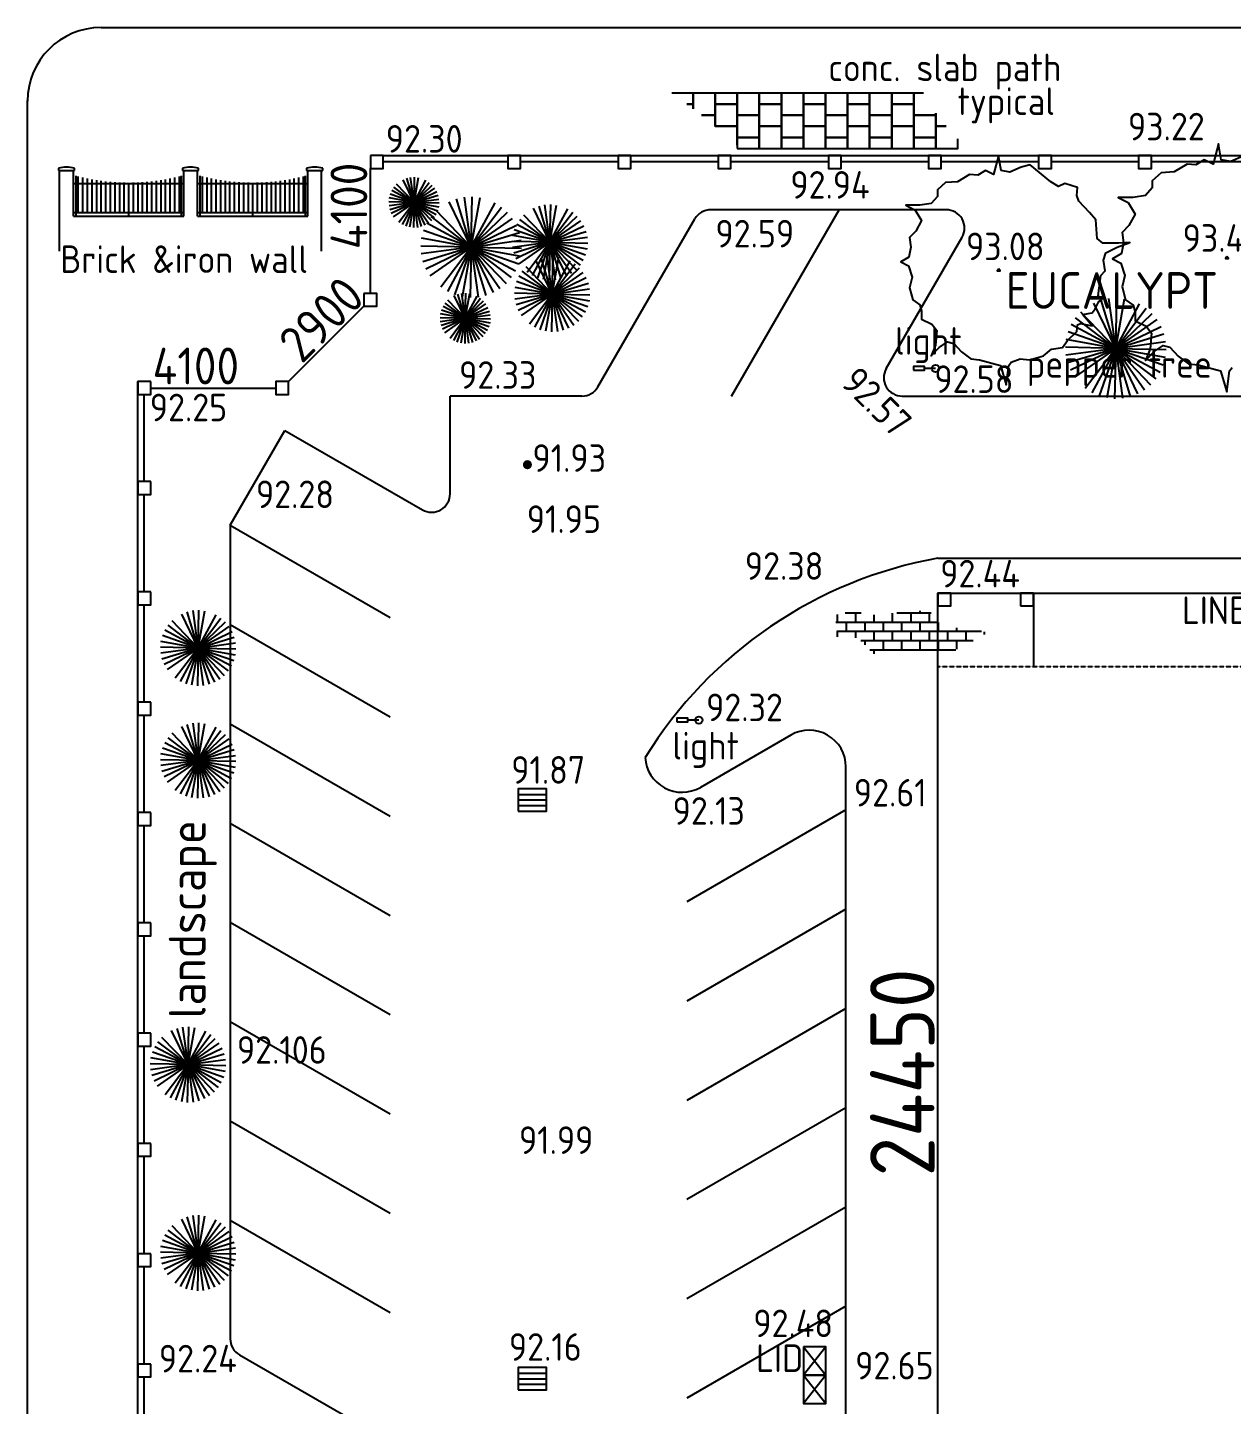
# Model space of a CAD drawing. Extents: x -406070 to -21769, y -87485 to 68103.
# Drawn here: x -398529 to -365784, y 21721 to 59172 of the extents above; entities that cross this region are included whole.
import ezdxf

# ---------------------------------------------------------------- set-up
doc = ezdxf.new("R2010")
doc.units = 0
doc.header["$MEASUREMENT"] = 0
doc.linetypes.add('HIDDEN', pattern=[9.525, 6.35, -3.175])
doc.layers.get('0').update_dxf_attribs({"linetype": 'CONTINUOUS'})
for name, color, linetype in [('CONSTRUCTION', 7, 'CONTINUOUS'), ('FIXTURES', 11, 'CONTINUOUS'), ('HATCH', 11, 'CONTINUOUS'), ('MVIEW', 7, 'CONTINUOUS'), ('SITE', 7, 'CONTINUOUS'), ('SPOTHEIGHTS', 7, 'CONTINUOUS'), ('TEXT', 2, 'CONTINUOUS'), ('WALLS', 2, 'CONTINUOUS')]:
    doc.layers.add(name, color=color, linetype=linetype)
doc.styles.add('NOTES', font='isocp3.shx')

# ---------------------------------------------------------------- blocks, each defined once
blk = doc.blocks.new('STORMGRATE')
at = {"layer": 'FIXTURES'}
for p, q in [((-770, -155), (0, -155)), ((-770, -305), (0, -305)), ((-770, -455), (0, -455))]:
    blk.add_line(p, q, dxfattribs=at)
blk.add_lwpolyline([(-770, -610), (0, -610), (0, 0), (-770, 0)], close=True, dxfattribs=at)
blk = doc.blocks.new('BRICKWALL')
at = {"layer": 'FIXTURES', "color": 11}
for p, q in [((350, 1636), (350, 756)), ((400, 1623), (400, 836)), ((500, 1599), (500, 836)), ((600, 1578), (600, 836)), ((700, 1558), (700, 836)), ((800, 1541), (800, 836)), ((900, 1527), (900, 836)), ((1000, 1514), (1000, 836)), ((1100, 1504), (1100, 836)), ((1900, 1504), (1900, 836)), ((2000, 1514), (2000, 836)), ((2100, 1527), (2100, 836)), ((2200, 1541), (2200, 836)), ((2300, 1558), (2300, 836)), ((2400, 1578), (2400, 836)), ((2500, 1599), (2500, 836)), ((2600, 1623), (2600, 836)), ((2650, 756), (2650, 1636)), ((3050, 1636), (3050, 756)), ((3100, 1623), (3100, 836)), ((3200, 1599), (3200, 836)), ((3300, 1578), (3300, 836)), ((3400, 1558), (3400, 836)), ((3500, 1541), (3500, 836)), ((3600, 1527), (3600, 836)), ((3700, 1514), (3700, 836)), ((3800, 1504), (3800, 836)), ((4600, 1504), (4600, 836)), ((4700, 1514), (4700, 836)), ((4800, 1527), (4800, 836)), ((4900, 1541), (4900, 836)), ((5000, 1558), (5000, 836)), ((5100, 1578), (5100, 836)), ((5200, 1599), (5200, 836)), ((5300, 1623), (5300, 836)), ((5350, 756), (5350, 1636)), ((303, 1468), (2697, 1468)), ((1200, 1496), (1200, 836)), ((1300, 1491), (1300, 836)), ((1400, 1488), (1400, 836)), ((1500, 1486), (1500, 756)), ((1600, 1488), (1600, 836)), ((1700, 1491), (1700, 836)), ((1800, 1496), (1800, 836)), ((3003, 1468), (5397, 1468)), ((3900, 1496), (3900, 836)), ((4000, 1491), (4000, 836)), ((4100, 1488), (4100, 836)), ((4200, 1486), (4200, 756)), ((4300, 1488), (4300, 836)), ((4400, 1491), (4400, 836)), ((4500, 1496), (4500, 836)), ((303, 836), (2697, 836)), ((3003, 836), (5397, 836))]:
    blk.add_line(p, q, dxfattribs=at)
at = {"layer": 'TEXT'}
for p, q in [((-25, 1800), (-25, 1750)), ((325, 1750), (325, 1800)), ((2675, 1800), (2675, 1750)), ((3025, 1750), (3025, 1800)), ((5375, 1800), (5375, 1750)), ((5725, 1750), (5725, 1800)), ((-25, 1750), (325, 1750)), ((0, 0), (0, 1750)), ((300, 756), (300, 1750)), ((2675, 1750), (3025, 1750)), ((2700, 756), (2700, 1750)), ((3000, 756), (3000, 1750)), ((5375, 1750), (5725, 1750)), ((5400, 756), (5400, 1750)), ((5700, 0), (5700, 1750)), ((300, 756), (2700, 756)), ((3000, 756), (5400, 756))]:
    blk.add_line(p, q, dxfattribs=at)
for centre in [(150, 1200), (2850, 1200), (5550, 1200)]:
    blk.add_arc(centre, 625, 73.7398, 106.2602, dxfattribs=at)

msp = doc.modelspace()

# ---------------------------------------------------------------- hatches: boundary and pattern name
at = {"layer": 'CONSTRUCTION'}
msp.add_hatch(color=256, dxfattribs=at).paths.add_polyline_path([(-385056.3, 47281.3, 1), (-384808.4, 47281.3, 1)])
at = {"layer": 'HATCH'}
h = msp.add_hatch(dxfattribs=at)
h.set_pattern_fill('BRICK', color=256, scale=1000, style=0)
h.paths.add_polyline_path([(-374130.2, 42217.8), (-373340.6, 42217.8), (-372393, 42722.8), (-373688, 42912.1), (-374003.9, 43322.4), (-375551.5, 43196.1), (-376088.5, 43290.8), (-376562.2, 43196.1), (-376499.1, 42596.5), (-375930.5, 42565), (-375425.2, 42060), (-375014.6, 42249.4)])

# ---------------------------------------------------------------- linework, layer by layer
for points in [[(-365906.6, 52946.8), (-365949.5, 52891.8), (-365863.7, 52891.8)], [(-372113.3, 52611.3), (-372156.2, 52556.3), (-372070.4, 52556.3)]]:
    msp.add_lwpolyline(points, close=True)
at = {"layer": 'CONSTRUCTION', "color": 6}
for p, q in [((-388864.5, 55690.8), (-223276.6, 55690.8)), ((-395528.6, -85710.2), (-395528.6, 49539.8))]:
    msp.add_line(p, q, dxfattribs=at)
at = {"layer": 'CONSTRUCTION'}
for p, q in [((-385467.7, 55515.8), (-388851.7, 55515.8)), ((-382467.7, 55515.8), (-385117.7, 55515.8)), ((-379747.7, 55515.8), (-382117.7, 55515.8)), ((-376747.7, 55515.8), (-379397.7, 55515.8)), ((-374027.7, 55515.8), (-376397.7, 55515.8)), ((-371027.7, 55515.8), (-373677.7, 55515.8)), ((-368307.7, 55515.8), (-370677.7, 55515.8)), ((-365307.7, 55515.8), (-367957.7, 55515.8)), ((-383016.9, 49396.4), (-380378.8, 53965.8)), ((-373544, 54215.8), (-379945.8, 54215.8)), ((-379379.7, 49146.4), (-376452.9, 54215.8)), ((-375171.7, 49896.4), (-373111, 53465.8)), ((-391428.6, 49539.8), (-389378, 51590.4)), ((-395353.6, 46819.8), (-395353.6, 49189.8)), ((-383449.9, 49146.4), (-387037.8, 49146.4)), ((-387037.8, 46493.1), (-387037.8, 49146.4)), ((-393016.3, 45634.2), (-391527.3, 48213.2)), ((-391527.3, 48213.2), (-387787.8, 46054.2)), ((-395353.6, 43819.8), (-395353.6, 46469.8)), ((-393016.3, 45634.2), (-393016.3, 23505.2)), ((-373768.6, 44739.8), (-331651.3, 44739.8)), ((-395353.6, 40819.8), (-395353.6, 43469.8)), ((-395353.6, 37819.8), (-395353.6, 40469.8)), ((-377768.6, 39925.7), (-380229.4, 38505)), ((-376268.6, 18475.9), (-376268.6, 39059.7)), ((-395353.6, 34819.8), (-395353.6, 37469.8)), ((-395353.6, 31819.8), (-395353.6, 34469.8)), ((-395353.6, 28819.8), (-395353.6, 31469.8)), ((-395353.6, 25819.8), (-395353.6, 28469.8)), ((-395353.6, 22819.8), (-395353.6, 25469.8)), ((-395353.6, 19819.8), (-395353.6, 22469.8))]:
    msp.add_line(p, q, dxfattribs=at)
at = {"layer": 'CONSTRUCTION', "color": 1}
msp.add_line((-371169.6, 43789.8), (-336108.6, 43789.8), dxfattribs=at)
at = {"layer": 'CONSTRUCTION'}
for points in [[(-389201.7, 55690.8), (-389201.7, 55340.8), (-388851.7, 55340.8), (-388851.7, 55690.8)], [(-385467.7, 55690.8), (-385467.7, 55340.8), (-385117.7, 55340.8), (-385117.7, 55690.8)], [(-382467.7, 55690.8), (-382467.7, 55340.8), (-382117.7, 55340.8), (-382117.7, 55690.8)], [(-379747.7, 55690.8), (-379747.7, 55340.8), (-379397.7, 55340.8), (-379397.7, 55690.8)], [(-376747.7, 55690.8), (-376747.7, 55340.8), (-376397.7, 55340.8), (-376397.7, 55690.8)], [(-374027.7, 55690.8), (-374027.7, 55340.8), (-373677.7, 55340.8), (-373677.7, 55690.8)], [(-371027.7, 55690.8), (-371027.7, 55340.8), (-370677.7, 55340.8), (-370677.7, 55690.8)], [(-368307.7, 55690.8), (-368307.7, 55340.8), (-367957.7, 55340.8), (-367957.7, 55690.8)], [(-389378, 51940.4), (-389378, 51590.4), (-389028, 51590.4), (-389028, 51940.4)], [(-395178.6, 49539.8), (-395528.6, 49539.8), (-395528.6, 49189.8), (-395178.6, 49189.8)], [(-391428.6, 49539.8), (-391778.6, 49539.8), (-391778.6, 49189.8), (-391428.6, 49189.8)], [(-395178.6, 46819.8), (-395528.6, 46819.8), (-395528.6, 46469.8), (-395178.6, 46469.8)], [(-395178.6, 43819.8), (-395528.6, 43819.8), (-395528.6, 43469.8), (-395178.6, 43469.8)], [(-395178.6, 40819.8), (-395528.6, 40819.8), (-395528.6, 40469.8), (-395178.6, 40469.8)], [(-395178.6, 37819.8), (-395528.6, 37819.8), (-395528.6, 37469.8), (-395178.6, 37469.8)], [(-395178.6, 34819.8), (-395528.6, 34819.8), (-395528.6, 34469.8), (-395178.6, 34469.8)], [(-395178.6, 31819.8), (-395528.6, 31819.8), (-395528.6, 31469.8), (-395178.6, 31469.8)], [(-395178.6, 28819.8), (-395528.6, 28819.8), (-395528.6, 28469.8), (-395178.6, 28469.8)], [(-395178.6, 25819.8), (-395528.6, 25819.8), (-395528.6, 25469.8), (-395178.6, 25469.8)], [(-395178.6, 22819.8), (-395528.6, 22819.8), (-395528.6, 22469.8), (-395178.6, 22469.8)]]:
    msp.add_lwpolyline(points, close=True, dxfattribs=at)
for centre, radius, start, end in [((-379945.8, 53715.8), 500, 90, 150), ((-373544, 53715.8), 500, 330, 90), ((-374738.7, 49646.4), 500, 150, 270), ((-383449.9, 49646.4), 500, 270, 330), ((-387537.8, 46487.2), 500, 240, 0.67197), ((-371670.9, 33104.9), 11822.5, 100.22035, 148.28653), ((-377268.6, 39059.7), 1000, 0, 120), ((-380729.4, 39371), 1000, 182.94494, 300), ((-392516.3, 23505.2), 500, 180, 240)]:
    msp.add_arc(centre, radius, start, end, dxfattribs=at)
at = {"layer": 'FIXTURES'}
for p, q in [((-376814.4, 23290.2), (-377424.4, 22520.2)), ((-377424.4, 23290.2), (-376814.4, 22520.2)), ((-377424.4, 22520.2), (-376814.4, 21750.2)), ((-376814.4, 22520.2), (-377424.4, 21750.2))]:
    msp.add_line(p, q, dxfattribs=at)
msp.add_lwpolyline([(-365465.8, 55673.1), (-365800.5, 55530), (-366060.9, 55577.7), (-366135.2, 56006.8), (-366284, 55458.5), (-366525.7, 55577.7), (-366748.9, 55434.7), (-366990.7, 55458.5), (-367344, 55244), (-367697.3, 55220.1), (-367939.1, 55005.5), (-367939.1, 54814.8), (-368125, 54600.3), (-368459.7, 54552.6), (-368868.8, 54552.6), (-368589.9, 54409.5), (-368403.9, 54099.6), (-368571.3, 53789.7), (-368757.3, 53598.9), (-368720.1, 53312.9), (-368775.9, 53026.8), (-369017.6, 52883.8), (-368794.5, 52764.5), (-368682.9, 52430.8), (-368757.3, 52120.9), (-368664.3, 51763.3), (-368459.7, 51620.2), (-368403.9, 51429.5), (-368403.9, 51191.1), (-368106.4, 51048), (-367957.6, 50857.3), (-367994.8, 50428.2), (-368125, 50118.3), (-367883.2, 50356.7), (-367641.5, 50523.6), (-367455.6, 50475.9), (-367232.4, 50237.5), (-366953.5, 50022.9), (-366693.1, 49999.1), (-366079.4, 49832.2), (-365912.1, 49260), (-365837.7, 49832.2), (-365763.3, 49927.6)], dxfattribs=at)
for points in [[(-372117.3, 55680.8), (-372254.7, 55174.7), (-372477.8, 55284.7), (-372683.8, 55152.7), (-372907, 55174.7), (-373233.1, 54976.6), (-373559.2, 54954.6), (-373782.4, 54756.5), (-373782.4, 54580.5), (-373954, 54382.5), (-374263, 54338.4), (-374640.6, 54338.4), (-374383.2, 54206.4), (-374211.5, 53920.3), (-374366, 53634.2), (-374537.7, 53458.2), (-374503.3, 53194.1), (-374554.8, 52930), (-374778, 52798), (-374572, 52687.9), (-374469, 52379.9), (-374537.7, 52093.8), (-374451.8, 51763.7), (-374263, 51631.7), (-374211.5, 51455.6), (-374211.5, 51235.6), (-373936.9, 51103.5), (-373799.5, 50927.4), (-373833.9, 50531.4), (-373954, 50245.2), (-373730.9, 50465.3), (-373507.7, 50619.4), (-373336.1, 50575.4), (-373130.1, 50355.3), (-372872.6, 50157.2), (-372632.3, 50135.2), (-372065.8, 49981.2), (-371911.3, 49453), (-371842.7, 49981.2), (-371774, 50069.2), (-371533.7, 50157.2), (-371276.2, 50135.2), (-370898.6, 50245.2), (-370675.4, 50421.3), (-370383.6, 50465.3), (-370246.3, 50663.4), (-369988.8, 50905.4), (-369971.7, 51081.5), (-369885.8, 51125.5), (-369576.8, 51059.5), (-369834.3, 51367.6), (-369576.8, 51411.6), (-369491, 51521.6), (-369388, 51719.7), (-369319.3, 51763.7), (-369405.2, 51873.7), (-369336.5, 52423.9), (-369216.4, 52555.9), (-369267.9, 52842), (-369199.2, 53040.1), (-368890.2, 53194.1), (-368546.9, 53326.1), (-368855.9, 53304.1), (-369285, 53304.1), (-369439.5, 53436.2), (-369473.8, 53942.3), (-369645.5, 54140.4), (-369937.3, 54448.5), (-369988.8, 54602.5), (-369971.7, 54822.6), (-370315, 54932.6), (-370486.6, 54844.6), (-370692.6, 54976.6), (-371259.1, 55438.7), (-371499.4, 55372.7), (-371808.3, 55240.7), (-372048.7, 55284.7)], [(-377424.4, 23290.2), (-377424.4, 22520.2), (-376814.4, 22520.2), (-376814.4, 23290.2)], [(-377424.4, 22520.2), (-377424.4, 21750.2), (-376814.4, 21750.2), (-376814.4, 22520.2)]]:
    msp.add_lwpolyline(points, close=True, dxfattribs=at)
at = {"layer": 'MVIEW'}
for p, q in [((-389203, 51940.4), (-389201.7, 55340.8)), ((-373831.1, 49900.4), (-374131.1, 49900.4)), ((-395178.6, 49364.8), (-391778.6, 49364.8)), ((-374738.7, 49146.4), (-363641.3, 49146.4)), ((-393016.3, 45634.2), (-388666.8, 43123)), ((-393016.3, 42934.2), (-388666.8, 40423)), ((-393016.3, 40234.2), (-388666.8, 37723)), ((-380268.6, 40335.8), (-380568.6, 40335.8)), ((-376268.6, 37890.9), (-380598.7, 35390.9)), ((-393016.3, 37534.2), (-388666.8, 35023)), ((-393016.3, 34834.2), (-388666.8, 32323)), ((-376268.6, 35190.9), (-380598.7, 32690.9)), ((-376268.6, 32490.9), (-380598.7, 29990.9)), ((-393016.3, 32134.2), (-388666.8, 29623)), ((-376268.6, 29790.9), (-380598.7, 27290.9)), ((-393016.3, 29434.2), (-388666.8, 26923)), ((-376268.6, 27090.9), (-380598.7, 24590.9)), ((-393016.3, 26734.2), (-388666.8, 24223)), ((-376268.6, 24390.9), (-380598.7, 21890.9)), ((-392766.3, 23072.1), (-388989.8, 20891.8))]:
    msp.add_line(p, q, dxfattribs=at)
for points in [[(-374431.1, 49850.4), (-374131.1, 49850.4), (-374131.1, 49950.4), (-374431.1, 49950.4)], [(-373768.6, 43439.8), (-373418.6, 43439.8), (-373418.6, 43789.8), (-373768.6, 43789.8)], [(-371519.6, 43439.8), (-371169.6, 43439.8), (-371169.6, 43789.8), (-371519.6, 43789.8)], [(-380868.6, 40285.8), (-380568.6, 40285.8), (-380568.6, 40385.8), (-380868.6, 40385.8)]]:
    msp.add_lwpolyline(points, close=True, dxfattribs=at)
for centre in [(-373831.1, 49900.4), (-380268.6, 40335.8)]:
    msp.add_circle(centre, 100, dxfattribs=at)
at = {"layer": 'SITE', "color": 11}
for p, q in [((-388017.3, 54414.3), (-388215.2, 55070.2)), ((-388017.3, 54414.3), (-388110.2, 55093)), ((-388017.3, 54414.3), (-388002.9, 55099.2)), ((-388017.3, 54414.3), (-387895.9, 55088.5)), ((-388017.3, 54414.3), (-388621, 54738.1)), ((-388017.3, 54414.3), (-388562.9, 54828.6)), ((-388017.3, 54414.3), (-388491.4, 54908.8)), ((-388017.3, 54414.3), (-388315.4, 55031.1)), ((-388017.3, 54414.3), (-387693.5, 55018)), ((-388017.3, 54414.3), (-387603.1, 54959.9)), ((-388017.3, 54414.3), (-387522.8, 54888.4)), ((-388017.3, 54414.3), (-387454.8, 54805.2)), ((-388017.3, 54414.3), (-387400.5, 54712.4)), ((-388017.3, 54414.3), (-388702.2, 54428.8)), ((-388017.3, 54414.3), (-388696, 54321.5)), ((-388017.3, 54414.3), (-388691.5, 54535.7)), ((-388017.3, 54414.3), (-388673.1, 54216.4)), ((-388017.3, 54414.3), (-388664.2, 54639.7)), ((-388017.3, 54414.3), (-388634.1, 54116.3)), ((-388017.3, 54414.3), (-388579.9, 54023.5)), ((-388017.3, 54414.3), (-388431.6, 53868.8)), ((-388017.3, 54414.3), (-388341.1, 53810.7)), ((-388017.3, 54414.3), (-388242.7, 53767.5)), ((-388017.3, 54414.3), (-388138.7, 53740.2)), ((-388017.3, 54414.3), (-388031.8, 53729.5)), ((-388017.3, 54414.3), (-387361.5, 54612.2)), ((-388017.3, 54414.3), (-387338.6, 54507.2)), ((-388017.3, 54414.3), (-387626.5, 53851.8)), ((-388017.3, 54414.3), (-387543.3, 53919.8)), ((-388017.3, 54414.3), (-387471.7, 54000.1)), ((-388017.3, 54414.3), (-387719.3, 53797.6)), ((-388017.3, 54414.3), (-387924.5, 53735.6)), ((-388017.3, 54414.3), (-387819.4, 53758.5)), ((-388017.3, 54414.3), (-387343.1, 54292.9)), ((-388017.3, 54414.3), (-387332.5, 54399.9)), ((-388017.3, 54414.3), (-387413.7, 54090.5)), ((-388017.3, 54414.3), (-387370.4, 54189)), ((-386461.7, 53199.1), (-387057.8, 54432.7)), ((-386461.7, 53199.1), (-386857.5, 54510.7)), ((-386461.7, 53199.1), (-386647.5, 54556.5)), ((-386461.7, 53199.1), (-386432.8, 54568.8)), ((-386461.7, 53199.1), (-386218.9, 54547.5)), ((-386461.7, 53199.1), (-385814.1, 54406.4)), ((-384319.5, 53330.7), (-384616.3, 54314.5)), ((-384319.5, 53330.7), (-384458.8, 54348.8)), ((-384319.5, 53330.7), (-384297.8, 54358.1)), ((-384319.5, 53330.7), (-384137.4, 54342)), ((-386461.7, 53199.1), (-387552.9, 54027.6)), ((-386461.7, 53199.1), (-387409.8, 54188.1)), ((-386461.7, 53199.1), (-385633.2, 54290.3)), ((-386461.7, 53199.1), (-385472.7, 54147.2)), ((-386461.7, 53199.1), (-385336.6, 53980.8)), ((-384319.5, 53330.7), (-385137.9, 53952.1)), ((-384319.5, 53330.7), (-385030.6, 54072.5)), ((-384319.5, 53330.7), (-384766.6, 54255.9)), ((-384319.5, 53330.7), (-383833.8, 54236.2)), ((-384319.5, 53330.7), (-383698.1, 54149.1)), ((-384319.5, 53330.7), (-383577.7, 54041.8)), ((-386461.7, 53199.1), (-387755.5, 53649.9)), ((-386461.7, 53199.1), (-387669, 53846.7)), ((-386461.7, 53199.1), (-385228.1, 53795.2)), ((-386461.7, 53199.1), (-385150.1, 53594.9)), ((-384319.5, 53330.7), (-385289.8, 53668.8)), ((-384319.5, 53330.7), (-385225, 53816.4)), ((-384319.5, 53330.7), (-383475.6, 53917.1)), ((-384319.5, 53330.7), (-383394.3, 53777.8)), ((-384319.5, 53330.7), (-383335.8, 53627.6)), ((-386461.7, 53199.1), (-387831.5, 53228)), ((-386461.7, 53199.1), (-387819.1, 53013.4)), ((-386461.7, 53199.1), (-387810.1, 53441.9)), ((-386461.7, 53199.1), (-387773.3, 52803.3)), ((-386461.7, 53199.1), (-387695.3, 52603)), ((-386461.7, 53199.1), (-387586.8, 52417.4)), ((-386461.7, 53199.1), (-387290.2, 52107.9)), ((-386461.7, 53199.1), (-387109.3, 51991.8)), ((-386461.7, 53199.1), (-386912.5, 51905.3)), ((-386461.7, 53199.1), (-386704.5, 51850.7)), ((-386461.7, 53199.1), (-386490.6, 51829.4)), ((-386461.7, 53199.1), (-385104.3, 53384.8)), ((-386461.7, 53199.1), (-386276, 51841.7)), ((-386461.7, 53199.1), (-385167.9, 52748.4)), ((-386461.7, 53199.1), (-385113.4, 52956.3)), ((-386461.7, 53199.1), (-385092, 53170.2)), ((-386461.7, 53199.1), (-386065.9, 51887.5)), ((-386461.7, 53199.1), (-385680, 52074)), ((-386461.7, 53199.1), (-385865.6, 51965.5)), ((-386461.7, 53199.1), (-385513.6, 52210.1)), ((-386461.7, 53199.1), (-385370.5, 52370.6)), ((-386461.7, 53199.1), (-385254.4, 52551.5)), ((-384319.5, 53330.7), (-385346.8, 53352.4)), ((-384319.5, 53330.7), (-385337.5, 53191.4)), ((-384319.5, 53330.7), (-385330.8, 53512.9)), ((-384319.5, 53330.7), (-385303.2, 53033.9)), ((-384319.5, 53330.7), (-385244.7, 52883.7)), ((-384319.5, 53330.7), (-385163.3, 52744.4)), ((-384319.5, 53330.7), (-384940.9, 52512.4)), ((-384319.5, 53330.7), (-384805.2, 52425.2)), ((-384319.5, 53330.7), (-384657.6, 52360.4)), ((-384319.5, 53330.7), (-384501.6, 52319.5)), ((-384319.5, 53330.7), (-384341.2, 52303.4)), ((-384319.5, 53330.7), (-383301.4, 53470.1)), ((-384319.5, 53330.7), (-383308.2, 53148.6)), ((-384319.5, 53330.7), (-383292.2, 53309.1)), ((-384319.5, 53330.7), (-383733.2, 52486.9)), ((-384319.5, 53330.7), (-383608.4, 52589)), ((-384319.5, 53330.7), (-383501.1, 52709.4)), ((-384319.5, 53330.7), (-383414, 52845.1)), ((-384319.5, 53330.7), (-383349.2, 52992.7)), ((-384319.5, 53330.7), (-384180.2, 52312.7)), ((-384319.5, 53330.7), (-383872.4, 52405.6)), ((-384319.5, 53330.7), (-384022.6, 52347)), ((-384258.2, 51923.1), (-384705.3, 52848.3)), ((-384258.2, 51923.1), (-384555.1, 52906.8)), ((-384258.2, 51923.1), (-384397.5, 52941.2)), ((-384258.2, 51923.1), (-384236.6, 52950.4)), ((-384258.2, 51923.1), (-384076.1, 52934.4)), ((-384258.2, 51923.1), (-383772.5, 52828.6)), ((-384258.2, 51923.1), (-385076.6, 52544.5)), ((-384258.2, 51923.1), (-384969.3, 52664.9)), ((-384258.2, 51923.1), (-383636.9, 52741.5)), ((-384258.2, 51923.1), (-383516.5, 52634.2)), ((-384258.2, 51923.1), (-383414.4, 52509.4)), ((-384258.2, 51923.1), (-385269.5, 52105.2)), ((-384258.2, 51923.1), (-385228.6, 52261.2)), ((-384258.2, 51923.1), (-385163.7, 52408.8)), ((-384258.2, 51923.1), (-383333.1, 52370.2)), ((-384258.2, 51923.1), (-383274.5, 52220)), ((-384258.2, 51923.1), (-383240.2, 52062.4)), ((-386623.5, 51262.5), (-387097.6, 51757)), ((-386623.5, 51262.5), (-386921.6, 51879.3)), ((-386623.5, 51262.5), (-386821.4, 51918.3)), ((-386623.5, 51262.5), (-386716.4, 51941.2)), ((-386623.5, 51262.5), (-386609.1, 51947.4)), ((-386623.5, 51262.5), (-386502.1, 51936.7)), ((-386623.5, 51262.5), (-386299.7, 51866.2)), ((-386623.5, 51262.5), (-386209.3, 51808.1)), ((-386623.5, 51262.5), (-386129, 51736.6)), ((-384258.2, 51923.1), (-385285.5, 51944.8)), ((-384258.2, 51923.1), (-385276.3, 51783.8)), ((-384258.2, 51923.1), (-385242, 51626.3)), ((-384258.2, 51923.1), (-385183.4, 51476)), ((-384258.2, 51923.1), (-385102.1, 51336.8)), ((-384258.2, 51923.1), (-384879.6, 51104.8)), ((-384258.2, 51923.1), (-384743.9, 51017.6)), ((-384258.2, 51923.1), (-384596.3, 50952.8)), ((-384258.2, 51923.1), (-384440.3, 50911.9)), ((-384258.2, 51923.1), (-384279.9, 50895.8)), ((-384258.2, 51923.1), (-383247, 51741)), ((-384258.2, 51923.1), (-383671.9, 51079.3)), ((-384258.2, 51923.1), (-383547.1, 51181.4)), ((-384258.2, 51923.1), (-383439.9, 51301.8)), ((-384258.2, 51923.1), (-383352.7, 51437.4)), ((-384258.2, 51923.1), (-383287.9, 51585.1)), ((-384258.2, 51923.1), (-383230.9, 51901.5)), ((-384258.2, 51923.1), (-384118.9, 50905.1)), ((-384258.2, 51923.1), (-383811.2, 50998)), ((-384258.2, 51923.1), (-383961.4, 50939.4)), ((-368932.2, 50445.1), (-369328, 51756.7)), ((-368932.2, 50445.1), (-369118, 51802.5)), ((-368932.2, 50445.1), (-368903.4, 51814.8)), ((-368932.2, 50445.1), (-368689.4, 51793.4)), ((-386623.5, 51262.5), (-387297.7, 51383.9)), ((-386623.5, 51262.5), (-387270.4, 51487.9)), ((-386623.5, 51262.5), (-387227.2, 51586.3)), ((-386623.5, 51262.5), (-387169.1, 51676.8)), ((-386623.5, 51262.5), (-386061, 51653.4)), ((-386623.5, 51262.5), (-386006.7, 51560.6)), ((-386623.5, 51262.5), (-385967.7, 51460.4)), ((-386623.5, 51262.5), (-385944.8, 51355.4)), ((-368932.2, 50445.1), (-369880.4, 51434.1)), ((-368932.2, 50445.1), (-369528.4, 51678.7)), ((-368932.2, 50445.1), (-368284.7, 51652.4)), ((-368932.2, 50445.1), (-368103.8, 51536.2)), ((-368932.2, 50445.1), (-367943.3, 51393.2)), ((-386623.5, 51262.5), (-387308.4, 51277)), ((-386623.5, 51262.5), (-387302.2, 51169.7)), ((-386623.5, 51262.5), (-387279.3, 51064.6)), ((-386623.5, 51262.5), (-387240.3, 50964.5)), ((-386623.5, 51262.5), (-387186.1, 50871.7)), ((-386623.5, 51262.5), (-387037.8, 50717)), ((-386623.5, 51262.5), (-386947.3, 50658.9)), ((-386623.5, 51262.5), (-386848.9, 50615.6)), ((-386623.5, 51262.5), (-386744.9, 50588.4)), ((-386623.5, 51262.5), (-386638, 50577.7)), ((-386623.5, 51262.5), (-386077.9, 50848.3)), ((-386623.5, 51262.5), (-386530.7, 50583.8)), ((-386623.5, 51262.5), (-386232.7, 50700)), ((-386623.5, 51262.5), (-386149.5, 50768)), ((-386623.5, 51262.5), (-386325.5, 50645.8)), ((-386623.5, 51262.5), (-386425.6, 50606.7)), ((-386623.5, 51262.5), (-386019.9, 50938.7)), ((-386623.5, 51262.5), (-385976.6, 51037.2)), ((-386623.5, 51262.5), (-385949.3, 51141.1)), ((-386623.5, 51262.5), (-385938.7, 51248.1)), ((-368932.2, 50445.1), (-370139.6, 51092.7)), ((-368932.2, 50445.1), (-370023.4, 51273.6)), ((-368932.2, 50445.1), (-367807.1, 51226.8)), ((-368932.2, 50445.1), (-367698.7, 51041.2)), ((-368932.2, 50445.1), (-370280.6, 50687.9)), ((-368932.2, 50445.1), (-370226, 50895.8)), ((-368932.2, 50445.1), (-367620.6, 50840.9)), ((-368932.2, 50445.1), (-367574.8, 50630.8)), ((-368932.2, 50445.1), (-370302, 50474)), ((-368932.2, 50445.1), (-370289.6, 50259.3)), ((-368932.2, 50445.1), (-370243.9, 50049.3)), ((-368932.2, 50445.1), (-370165.8, 49849)), ((-368932.2, 50445.1), (-370057.4, 49663.3)), ((-368932.2, 50445.1), (-369760.7, 49353.9)), ((-368932.2, 50445.1), (-369579.8, 49237.7)), ((-368932.2, 50445.1), (-369383, 49151.3)), ((-368932.2, 50445.1), (-369175.1, 49096.7)), ((-368932.2, 50445.1), (-368961.1, 49075.3)), ((-368932.2, 50445.1), (-367984.1, 49456.1)), ((-368932.2, 50445.1), (-367841.1, 49616.6)), ((-368932.2, 50445.1), (-368746.5, 49087.7)), ((-368932.2, 50445.1), (-368150.5, 49320)), ((-368932.2, 50445.1), (-368336.1, 49211.5)), ((-368932.2, 50445.1), (-368536.4, 49133.5)), ((-368932.2, 50445.1), (-367638.5, 49994.3)), ((-368932.2, 50445.1), (-367583.9, 50202.3)), ((-368932.2, 50445.1), (-367562.5, 50416.2)), ((-368932.2, 50445.1), (-367724.9, 49797.5)), ((-393888.3, 42293), (-394335.4, 43218.2)), ((-393888.3, 42293), (-394185.2, 43276.8)), ((-393888.3, 42293), (-394027.6, 43311.1)), ((-393888.3, 42293), (-393866.7, 43320.3)), ((-393888.3, 42293), (-393706.2, 43304.3)), ((-393888.3, 42293), (-393402.6, 43198.5)), ((-393888.3, 42293), (-393267, 43111.4)), ((-393888.3, 42293), (-394793.8, 42778.7)), ((-393888.3, 42293), (-394706.7, 42914.4)), ((-393888.3, 42293), (-394599.4, 43034.8)), ((-393888.3, 42293), (-393146.6, 43004.1)), ((-393888.3, 42293), (-393044.5, 42879.3)), ((-393888.3, 42293), (-392963.1, 42740.1)), ((-393888.3, 42293), (-394899.6, 42475.1)), ((-393888.3, 42293), (-394858.7, 42631.1)), ((-393888.3, 42293), (-392904.6, 42589.9)), ((-393888.3, 42293), (-392870.3, 42432.3)), ((-393888.3, 42293), (-394915.6, 42314.7)), ((-393888.3, 42293), (-394906.4, 42153.7)), ((-393888.3, 42293), (-394872, 41996.2)), ((-393888.3, 42293), (-394813.5, 41846)), ((-393888.3, 42293), (-394732.2, 41706.7)), ((-393888.3, 42293), (-394509.7, 41474.7)), ((-393888.3, 42293), (-394374, 41387.5)), ((-393888.3, 42293), (-394226.4, 41322.7)), ((-393888.3, 42293), (-394070.4, 41281.8)), ((-393888.3, 42293), (-393910, 41265.7)), ((-393888.3, 42293), (-393749, 41275)), ((-393888.3, 42293), (-393177.2, 41551.3)), ((-393888.3, 42293), (-393070, 41671.7)), ((-393888.3, 42293), (-393302, 41449.2)), ((-393888.3, 42293), (-393441.2, 41367.9)), ((-393888.3, 42293), (-393591.5, 41309.3)), ((-393888.3, 42293), (-392861, 42271.4)), ((-393888.3, 42293), (-392982.8, 41807.3)), ((-393888.3, 42293), (-392918, 41955)), ((-393888.3, 42293), (-392877.1, 42110.9)), ((-393888.3, 39235), (-394335.4, 40160.2)), ((-393888.3, 39235), (-394185.2, 40218.8)), ((-393888.3, 39235), (-394027.6, 40253.1)), ((-393888.3, 39235), (-393866.7, 40262.3)), ((-393888.3, 39235), (-393706.2, 40246.3)), ((-393888.3, 39235), (-393402.6, 40140.5)), ((-393888.3, 39235), (-394793.8, 39720.7)), ((-393888.3, 39235), (-394706.7, 39856.4)), ((-393888.3, 39235), (-394599.4, 39976.8)), ((-393888.3, 39235), (-393267, 40053.4)), ((-393888.3, 39235), (-393146.6, 39946.1)), ((-393888.3, 39235), (-393044.5, 39821.3)), ((-393888.3, 39235), (-394899.6, 39417.1)), ((-393888.3, 39235), (-394858.7, 39573.1)), ((-393888.3, 39235), (-392963.1, 39682.1)), ((-393888.3, 39235), (-392904.6, 39531.9)), ((-393888.3, 39235), (-392870.3, 39374.3)), ((-393888.3, 39235), (-394915.6, 39256.7)), ((-393888.3, 39235), (-394906.4, 39095.7)), ((-393888.3, 39235), (-394872, 38938.2)), ((-393888.3, 39235), (-394813.5, 38788)), ((-393888.3, 39235), (-394732.2, 38648.7)), ((-393888.3, 39235), (-394509.7, 38416.7)), ((-393888.3, 39235), (-394374, 38329.5)), ((-393888.3, 39235), (-394226.4, 38264.7)), ((-393888.3, 39235), (-394070.4, 38223.8)), ((-393888.3, 39235), (-393910, 38207.7)), ((-393888.3, 39235), (-393070, 38613.7)), ((-393888.3, 39235), (-393177.2, 38493.3)), ((-393888.3, 39235), (-392982.8, 38749.3)), ((-393888.3, 39235), (-393749, 38217)), ((-393888.3, 39235), (-393591.5, 38251.3)), ((-393888.3, 39235), (-393441.2, 38309.9)), ((-393888.3, 39235), (-393302, 38391.2)), ((-393888.3, 39235), (-392877.1, 39052.9)), ((-393888.3, 39235), (-392918, 38897)), ((-393888.3, 39235), (-392861, 39213.4)), ((-394163.3, 30964.3), (-394610.4, 31889.5)), ((-394163.3, 30964.3), (-394460.2, 31948)), ((-394163.3, 30964.3), (-394302.6, 31982.4)), ((-394163.3, 30964.3), (-394141.7, 31991.6)), ((-394163.3, 30964.3), (-393981.2, 31975.6)), ((-394163.3, 30964.3), (-393677.6, 31869.8)), ((-394163.3, 30964.3), (-394981.7, 31585.7)), ((-394163.3, 30964.3), (-394874.4, 31706)), ((-394163.3, 30964.3), (-393542, 31782.7)), ((-394163.3, 30964.3), (-393421.6, 31675.4)), ((-394163.3, 30964.3), (-393319.5, 31550.6)), ((-394163.3, 30964.3), (-395174.6, 31146.4)), ((-394163.3, 30964.3), (-395133.7, 31302.4)), ((-394163.3, 30964.3), (-395068.8, 31450)), ((-394163.3, 30964.3), (-393238.2, 31411.4)), ((-394163.3, 30964.3), (-393179.6, 31261.2)), ((-394163.3, 30964.3), (-393145.3, 31103.6)), ((-394163.3, 30964.3), (-395190.6, 30986)), ((-394163.3, 30964.3), (-395181.4, 30825)), ((-394163.3, 30964.3), (-395147.1, 30667.5)), ((-394163.3, 30964.3), (-395088.5, 30517.2)), ((-394163.3, 30964.3), (-395007.2, 30378)), ((-394163.3, 30964.3), (-394784.7, 30145.9)), ((-394163.3, 30964.3), (-394649, 30058.8)), ((-394163.3, 30964.3), (-394501.4, 29994)), ((-394163.3, 30964.3), (-394345.4, 29953)), ((-394163.3, 30964.3), (-394185, 29937)), ((-394163.3, 30964.3), (-394024, 29946.3)), ((-394163.3, 30964.3), (-393345, 30342.9)), ((-394163.3, 30964.3), (-393452.2, 30222.6)), ((-394163.3, 30964.3), (-393866.5, 29980.6)), ((-394163.3, 30964.3), (-393716.2, 30039.1)), ((-394163.3, 30964.3), (-393577, 30120.5)), ((-394163.3, 30964.3), (-393152.1, 30782.2)), ((-394163.3, 30964.3), (-393193, 30626.2)), ((-394163.3, 30964.3), (-393257.8, 30478.6)), ((-394163.3, 30964.3), (-393136, 30942.6)), ((-393888.3, 25839), (-394335.4, 26764.2)), ((-393888.3, 25839), (-394185.2, 26822.8)), ((-393888.3, 25839), (-394027.6, 26857.1)), ((-393888.3, 25839), (-393866.7, 26866.3)), ((-393888.3, 25839), (-393706.2, 26850.3)), ((-393888.3, 25839), (-393402.6, 26744.5)), ((-393888.3, 25839), (-393267, 26657.4)), ((-393888.3, 25839), (-394793.8, 26324.7)), ((-393888.3, 25839), (-394706.7, 26460.4)), ((-393888.3, 25839), (-394599.4, 26580.8)), ((-393888.3, 25839), (-393146.6, 26550.1)), ((-393888.3, 25839), (-393044.5, 26425.3)), ((-393888.3, 25839), (-392963.1, 26286.1)), ((-393888.3, 25839), (-394915.6, 25860.7)), ((-393888.3, 25839), (-394899.6, 26021.1)), ((-393888.3, 25839), (-394858.7, 26177.1)), ((-393888.3, 25839), (-392904.6, 26135.9)), ((-393888.3, 25839), (-392870.3, 25978.3)), ((-393888.3, 25839), (-394906.4, 25699.7)), ((-393888.3, 25839), (-394872, 25542.2)), ((-393888.3, 25839), (-394813.5, 25392)), ((-393888.3, 25839), (-394732.2, 25252.7)), ((-393888.3, 25839), (-394509.7, 25020.7)), ((-393888.3, 25839), (-394374, 24933.5)), ((-393888.3, 25839), (-394226.4, 24868.7)), ((-393888.3, 25839), (-394070.4, 24827.8)), ((-393888.3, 25839), (-393910, 24811.7)), ((-393888.3, 25839), (-393070, 25217.7)), ((-393888.3, 25839), (-392877.1, 25656.9)), ((-393888.3, 25839), (-392918, 25501)), ((-393888.3, 25839), (-392982.8, 25353.3)), ((-393888.3, 25839), (-392861, 25817.4)), ((-393888.3, 25839), (-393749, 24821)), ((-393888.3, 25839), (-393177.2, 25097.3)), ((-393888.3, 25839), (-393591.5, 24855.3)), ((-393888.3, 25839), (-393441.2, 24913.9)), ((-393888.3, 25839), (-393302, 24995.2))]:
    msp.add_line(p, q, dxfattribs=at)
at = {"layer": 'SPOTHEIGHTS', "color": 8}
for p, q in [((-396528.6, 59171.6), (-223276.6, 59171.6)), ((-398528.6, -85824.7), (-398528.6, 57184))]:
    msp.add_line(p, q, dxfattribs=at)
for points in [[(-380593, 57085), (-380425.5, 57085), (-380425.5, 57385), (-381007.4, 57385)], [(-380199.7, 56785), (-379825.5, 56785), (-379825.5, 57385), (-380425.5, 57385), (-380425.5, 56959.2)], [(-374159.6, 57385), (-374425.5, 57385), (-374425.5, 56785), (-373825.5, 56785), (-373825.5, 56842.4)], [(-380425.5, 56959.2), (-380425.5, 57085), (-380593, 57085)], [(-379825.5, 56485), (-379825.5, 56785), (-380199.7, 56785)], [(-373825.5, 56842.4), (-373825.5, 56485), (-373545.5, 56485)], [(-379225.5, 55972), (-379225.5, 56485), (-379825.5, 56485)], [(-373545.5, 56485), (-373825.5, 56485), (-373825.5, 55885), (-373225.5, 55885), (-373225.5, 56148)]]:
    msp.add_lwpolyline(points, dxfattribs=at)
for points in [[(-379225.5, 57385), (-379825.5, 57385), (-379825.5, 57085), (-379225.5, 57085)], [(-379225.5, 56785), (-378625.5, 56785), (-378625.5, 57385), (-379225.5, 57385)], [(-378025.5, 57385), (-378625.5, 57385), (-378625.5, 57085), (-378025.5, 57085)], [(-378025.5, 56785), (-377425.5, 56785), (-377425.5, 57385), (-378025.5, 57385)], [(-376825.5, 57385), (-377425.5, 57385), (-377425.5, 57085), (-376825.5, 57085)], [(-376825.5, 56785), (-376225.5, 56785), (-376225.5, 57385), (-376825.5, 57385)], [(-375625.5, 57385), (-376225.5, 57385), (-376225.5, 57085), (-375625.5, 57085)], [(-375625.5, 56785), (-375025.5, 56785), (-375025.5, 57385), (-375625.5, 57385)], [(-374425.5, 57385), (-375025.5, 57385), (-375025.5, 57085), (-374425.5, 57085)], [(-379225.5, 57085), (-379825.5, 57085), (-379825.5, 56485), (-379225.5, 56485)], [(-378025.5, 57085), (-378625.5, 57085), (-378625.5, 56485), (-378025.5, 56485)], [(-376825.5, 57085), (-377425.5, 57085), (-377425.5, 56485), (-376825.5, 56485)], [(-375625.5, 57085), (-376225.5, 57085), (-376225.5, 56485), (-375625.5, 56485)], [(-374425.5, 57085), (-375025.5, 57085), (-375025.5, 56485), (-374425.5, 56485)], [(-379225.5, 56185), (-378625.5, 56185), (-378625.5, 56785), (-379225.5, 56785)], [(-378025.5, 56185), (-377425.5, 56185), (-377425.5, 56785), (-378025.5, 56785)], [(-376825.5, 56185), (-376225.5, 56185), (-376225.5, 56785), (-376825.5, 56785)], [(-375625.5, 56185), (-375025.5, 56185), (-375025.5, 56785), (-375625.5, 56785)], [(-374425.5, 56185), (-373825.5, 56185), (-373825.5, 56785), (-374425.5, 56785)], [(-379225.5, 55885), (-378625.5, 55885), (-378625.5, 56185), (-379225.5, 56185)], [(-378025.5, 56485), (-378625.5, 56485), (-378625.5, 55885), (-378025.5, 55885)], [(-378025.5, 55885), (-377425.5, 55885), (-377425.5, 56185), (-378025.5, 56185)], [(-376825.5, 56485), (-377425.5, 56485), (-377425.5, 55885), (-376825.5, 55885)], [(-376825.5, 55885), (-376225.5, 55885), (-376225.5, 56185), (-376825.5, 56185)], [(-375625.5, 56485), (-376225.5, 56485), (-376225.5, 55885), (-375625.5, 55885)], [(-375625.5, 55885), (-375025.5, 55885), (-375025.5, 56185), (-375625.5, 56185)], [(-374425.5, 56485), (-375025.5, 56485), (-375025.5, 55885), (-374425.5, 55885)], [(-374425.5, 55885), (-373825.5, 55885), (-373825.5, 56185), (-374425.5, 56185)]]:
    msp.add_lwpolyline(points, close=True, dxfattribs=at)
msp.add_arc((-396528.6, 57171.6), 2000, 90, 180, dxfattribs=at)
at = {"layer": 'WALLS', "color": 3}
for p, q in [((-373768.6, 19339.8), (-373768.6, 43789.8)), ((-373768.6, 43789.8), (-371169.6, 43789.8)), ((-371169.6, 43789.8), (-371169.6, 41789.8))]:
    msp.add_line(p, q, dxfattribs=at)
at = {"layer": 'WALLS', "color": 3, "linetype": 'HIDDEN'}
msp.add_line((-373768.6, 41789.8), (-325548.6, 41789.8), dxfattribs=at)

# ---------------------------------------------------------------- block references
at = {"layer": 'CONSTRUCTION', "xscale": 1.25, "yscale": 1.25, "zscale": 1.25}
msp.add_blockref('BRICKWALL', (-397656.6, 53093.5), dxfattribs=at)
at = {"layer": 'CONSTRUCTION'}
for p in [(-384413.5, 38467.9), (-384413.5, 22726.9)]:
    msp.add_blockref('STORMGRATE', p, dxfattribs=at)

# ---------------------------------------------------------------- texts
at = {"layer": 'CONSTRUCTION', "style": 'NOTES'}
for s, height, p in [('conc. slab path', 750, (-376751.5, 57711.1)), ('typical', 750, (-373238.4, 56792.4)), ('93.22', 750, (-368600, 56102.3)), ('92.30', 750, (-388785.5, 55769.2)), ('92.94', 750, (-377780.9, 54517.5)), ('92.59', 750, (-379819.2, 53189.9)), ('93.08', 750, (-373005.5, 52843.6)), ('93.40', 750, (-367112.4, 53071.2)), ('Brick &iron wall', 750, (-397636.4, 52495.5)), ('EUCALYPT', 1000, (-371921.2, 51519.2)), ('light', 750, (-374937.1, 50272.4)), ('pepper tree', 750, (-371348.5, 49648.5)), ('92.33', 750, (-386790.9, 49345.9)), ('92.58', 750, (-373865.7, 49233.2)), ('92.25', 750, (-395203.4, 48462.2)), ('91.93', 750, (-384796, 47086.3)), ('92.28', 750, (-392316.2, 46101)), ('91.95', 750, (-384950.2, 45425.5)), ('92.38', 750, (-379019.1, 44151.2)), ('92.44', 750, (-373705.7, 43942.6)), ('LINE OF ROOF OVER', 750, (-367129.4, 42947.4)), ('92.32', 750, (-380072.8, 40305)), ('light', 750, (-380991.2, 39262.5)), ('91.87', 750, (-385373, 38604.5)), ('92.61', 750, (-376054, 37984.5)), ('92.13', 750, (-380983.8, 37489.2)), ('92.106', 750, (-392833.7, 30988.5)), ('91.99', 750, (-385162.3, 28534.6)), ('92.48', 750, (-378788.3, 23551.3)), ('92.16', 750, (-385436.1, 22909.2)), ('92.24', 750, (-394956.8, 22592.7)), ('LID', 750, (-378711, 22604.3)), ('92.65', 750, (-376018, 22401.5))]:
    msp.add_text(s, height=height, dxfattribs=at).set_placement(p)
at = {"layer": 'CONSTRUCTION', "color": 8, "style": 'NOTES'}
for s, height, rotation, p in [('4100', 1000, 90, (-389287.5, 53140.8)), ('2900', 1000, 45, (-391070.4, 49997.8)), ('24450', 1750, 90, (-373860.2, 27922.4))]:
    msp.add_text(s, height=height, rotation=rotation, dxfattribs=at).set_placement(p)
msp.add_text('4100', height=1000, dxfattribs=at).set_placement((-395129.7, 49466.2))
at = {"layer": 'CONSTRUCTION', "style": 'NOTES'}
for s, height, rotation, p in [('92.57', 750, 315, (-376448.2, 49476.4)), ('landscape', 1000, 90, (-393684.6, 32219.5))]:
    msp.add_text(s, height=height, rotation=rotation, dxfattribs=at).set_placement(p)

doc.saveas('drawing.dxf')
